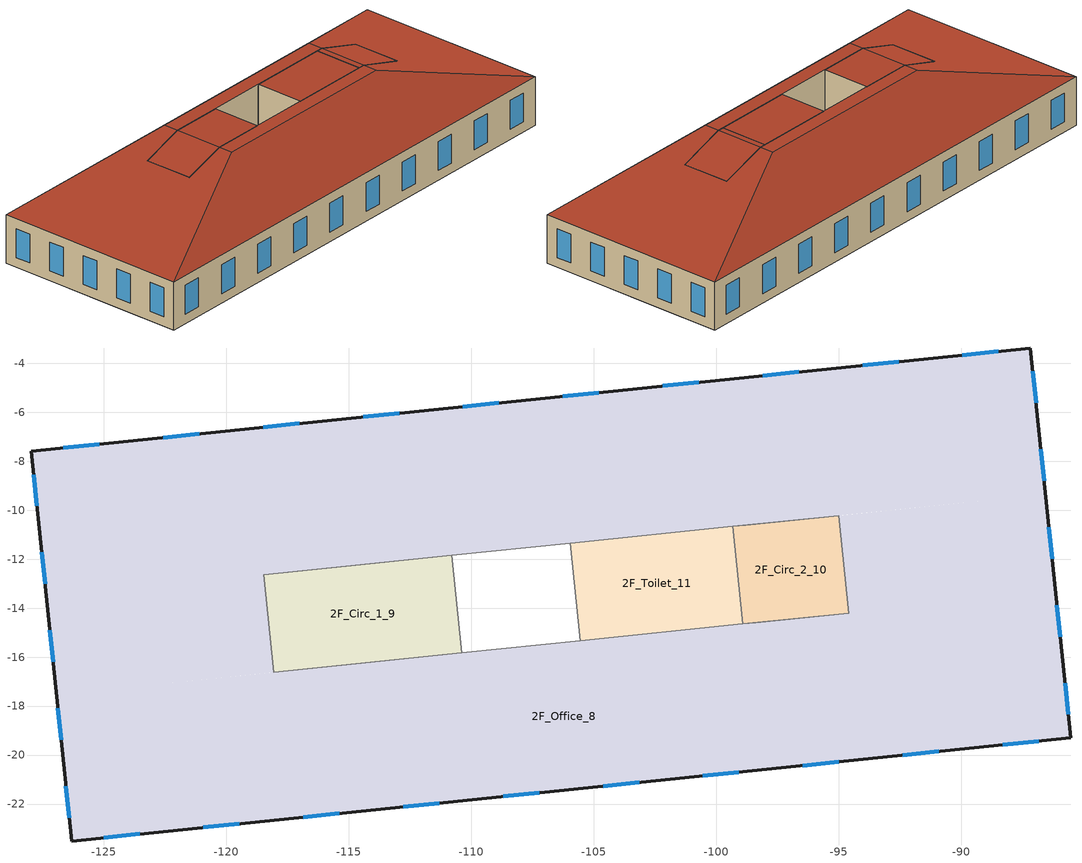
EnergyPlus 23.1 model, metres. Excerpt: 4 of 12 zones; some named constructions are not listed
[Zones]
2F_Circ_1_9
 floor to GF_Circ_1_4 (300mmConcrete 80mmInsulation 80mmScreed_FLIPPED): -118.47,-12.64 -110.79,-11.85 -110.38,-15.83 -118.06,-16.62 z4
 wall to GF_Stairwell_6 (200mmConcrete_FLIPPED): -110.38,-15.83 -110.79,-11.85 z4:12
 wall to 2F_Office_8 (200mmConcrete_FLIPPED): -118.47,-12.64 -118.06,-16.62 z4:10.9; -118.06,-16.62,4 -110.38,-15.83,4 -110.38,-15.83,12 -114.69,-16.28,12 -118.06,-16.62,10.9; -110.79,-11.85,4 -118.47,-12.64,4 -118.47,-12.64,10.9 -115.11,-12.3,12 -110.79,-11.85,12
 roof outside (NECB-2020 Non-residential Library CZ 8 Exterior Roof (Mass)): -118.47,-12.64,10.9 -118.06,-16.62,10.9 -114.69,-16.28,12 -115.11,-12.3,12; -110.38,-15.83 -110.79,-11.85 -115.11,-12.3 -114.69,-16.28 z12
2F_Circ_2_10
 floor to GF_Circ_2_5 (300mmConcrete 80mmInsulation 80mmScreed_FLIPPED): -99.32,-10.67 -94.99,-10.22 -94.58,-14.2 -98.91,-14.65 z4
 wall to 2F_Toilet_11 (200mmConcrete): -99.32,-10.67 -98.91,-14.65 z4:12
 wall to 2F_Office_8 (200mmConcrete_FLIPPED): -94.58,-14.2 -94.99,-10.22 z4:10.76; -98.91,-14.65,4 -94.58,-14.2,4 -94.58,-14.2,10.76 -98.38,-14.59,12 -98.91,-14.65,12; -94.99,-10.22,4 -99.32,-10.67,4 -99.32,-10.67,12 -98.79,-10.61,12 -94.99,-10.22,10.76
 roof outside (NECB-2020 Non-residential Library CZ 8 Exterior Roof (Mass)): -94.58,-14.2,10.76 -94.99,-10.22,10.76 -98.79,-10.61,12 -98.38,-14.59,12; -99.32,-10.67 -98.91,-14.65 -98.38,-14.59 -98.79,-10.61 z12
2F_Office_8
 floor to GF_Office_1_0 (300mmConcrete 80mmInsulation 80mmScreed_FLIPPED): -86.15,-13.33 -85.53,-19.3 -126.31,-23.51 -126.93,-17.54 z4
 floor to GF_Meeting_1_2 (300mmConcrete 80mmInsulation 80mmScreed_FLIPPED): -127.34,-13.56 -118.47,-12.64 -118.06,-16.62 -126.93,-17.54 z4
 floor to GF_Meeting_2_3 (300mmConcrete 80mmInsulation 80mmScreed_FLIPPED): -94.99,-10.22 -86.56,-9.35 -86.15,-13.33 -94.58,-14.2 z4
 floor to GF_Office_2_1 (300mmConcrete 80mmInsulation 80mmScreed_FLIPPED): -127.34,-13.56 -127.96,-7.59 -87.17,-3.38 -86.56,-9.35 z4
 wall outside (2226 Exterior Wall): -127.96,-7.59 -126.31,-23.51 -85.53,-19.3 -87.17,-3.38 -127.96,-7.59 z4:8
 wall to GF_Stairwell_6 (200mmConcrete_FLIPPED): -110.79,-11.85 -105.95,-11.35 / -105.54,-15.33 -110.38,-15.83 z4:12
 wall to 2F_Toilet_11 (200mmConcrete): -105.95,-11.35 -99.32,-10.67 / -98.91,-14.65 -105.54,-15.33 z4:12
 window (Solarban 72 (2) on Starphire - Solarban 72 (4) on Starphire - Starphire (Krypton)): -127.86,-8.55 -127.73,-9.82 / -127.53,-11.73 -127.4,-13 / -127.2,-14.91 -127.07,-16.19 / -126.87,-18.1 -126.74,-19.37 / -126.54,-21.28 -126.41,-22.55 / -125.01,-23.37 -123.54,-23.22 / -120.93,-22.95 -119.46,-22.8 / -116.85,-22.53 -115.38,-22.38 / -112.77,-22.11 -111.31,-21.96 / -108.7,-21.69 -107.23,-21.54 / -104.62,-21.27 -103.15,-21.12 / -100.54,-20.85 -99.07,-20.69 / -96.46,-20.43 -94.99,-20.27 / -92.38,-20 -90.91,-19.85 / -88.3,-19.58 -86.84,-19.43 / -86.94,-5.61 -87.07,-4.34 / -86.61,-8.79 -86.75,-7.52 / -86.29,-11.98 -86.42,-10.7 / -85.96,-15.16 -86.09,-13.89 / -85.63,-18.34 -85.76,-17.07 / -125.18,-7.31 -126.65,-7.46 / -121.11,-6.88 -122.57,-7.04 / -117.03,-6.46 -118.5,-6.61 / -112.95,-6.04 -114.42,-6.19 / -108.87,-5.62 -110.34,-5.77 / -104.79,-5.2 -106.26,-5.35 / -100.71,-4.78 -102.18,-4.93 / -96.64,-4.36 -98.1,-4.51 / -92.56,-3.94 -94.03,-4.09 / -88.48,-3.52 -89.95,-3.67 z4.8:7.2
 roof outside (NECB-2020 Non-residential Library CZ 8 Exterior Roof (Mass)): -126.31,-23.51,8 -85.53,-19.3,8 -98.26,-15.79,12 -114.57,-17.47,12; -87.17,-3.38,8 -127.96,-7.59,8 -115.23,-11.1,12 -98.92,-9.42,12; -114.57,-17.47 -98.26,-15.79 -98.38,-14.59 -114.69,-16.28 z12; -98.92,-9.42 -115.23,-11.1 -115.11,-12.3 -98.79,-10.61 z12; -85.53,-19.3,8 -87.17,-3.38,8 -98.92,-9.42,12 -98.79,-10.61,12 -94.99,-10.22,10.76 -94.58,-14.2,10.76 -98.38,-14.59,12 -98.26,-15.79,12; -127.96,-7.59,8 -126.31,-23.51,8 -114.57,-17.47,12 -114.69,-16.28,12 -118.06,-16.62,10.9 -118.47,-12.64,10.9 -115.11,-12.3,12 -115.23,-11.1,12
2F_Toilet_11
 floor to GF_Toilet_7 (300mmConcrete 80mmInsulation 80mmScreed_FLIPPED): -105.95,-11.35 -99.32,-10.67 -98.91,-14.65 -105.54,-15.33 z4
 wall to GF_Stairwell_6 (200mmConcrete_FLIPPED): -105.95,-11.35 -105.54,-15.33 z4:12
 roof outside (NECB-2020 Non-residential Library CZ 8 Exterior Roof (Mass)): -105.95,-11.35 -105.54,-15.33 -98.91,-14.65 -99.32,-10.67 z12
[EnergyManagementSystem:Sensor] Output variable or output meter index key=Environment
Name | Output variable or output meter
OutdoorRelHumid | Site Outdoor Air Relative Humidity
OutdoorTemp | Site Outdoor Air Drybulb Temperature
[ZoneHVAC:IdealLoadsAirSystem] Cooling availability schedule=Off; Cooling limit=LimitFlowRateAndCapacity; Dehumidification control type=None; Demand controlled ventilation type=OccupancySchedule; Heat recovery type=None; Heating availability schedule=Off; Heating limit=LimitFlowRateAndCapacity; Humidification control type=None; Latent heat recovery effectiveness=0.65; Maximum cooling air flow rate=Autosize; Maximum heating air flow rate=Autosize; Maximum heating supply air humidity ratio=0.01; Maximum heating supply air temperature=35; Maximum sensible heating capacity=Autosize; Maximum total cooling capacity=Autosize; Minimum cooling supply air humidity ratio=0.008; Minimum cooling supply air temperature=12; Outdoor air economizer type=NoEconomizer; Sensible heat recovery effectiveness=0.7
Name | Design specification outdoor air object
2F_Circ_1_9 Ideal Loads Air | 2F_Circ_1_9MinFreshAir
2F_Circ_2_10 Ideal Loads Air | 2F_Circ_2_10MinFreshAir
2F_Office_8 Ideal Loads Air | 2F_Office_8MinFreshAir
2F_Toilet_11 Ideal Loads Air | 2F_Toilet_11MinFreshAir
GF_Circ_1_4 Ideal Loads Air | GF_Circ_1_4MinFreshAir
GF_Circ_2_5 Ideal Loads Air | GF_Circ_2_5MinFreshAir
GF_Meeting_1_2 Ideal Loads Air | GF_Meeting_1_2MinFreshAir
GF_Meeting_2_3 Ideal Loads Air | GF_Meeting_2_3MinFreshAir
GF_Office_1_0 Ideal Loads Air | GF_Office_1_0MinFreshAir
GF_Office_2_1 Ideal Loads Air | GF_Office_2_1MinFreshAir
GF_Stairwell_6 Ideal Loads Air | GF_Stairwell_6MinFreshAir
GF_Toilet_7 Ideal Loads Air | GF_Toilet_7MinFreshAir
[Schedule:Constant]
Name | Hourly value
AllOn | 1
GF_Circ_1_4_ZoneControlTypeSched; GF_Circ_2_5_ZoneControlTypeSched; GF_Meeting_1_2_ZoneControlTypeSched; GF_Meeting_2_3_ZoneControlTypeSched; GF_Office_1_0_ZoneControlTypeSched; GF_Office_2_1_ZoneControlTypeSched; GF_Stairwell_6_ZoneControlTypeSched; GF_Toilet_7_ZoneControlTypeSched | 4
GF_Office_1_0PeopleActivity; GF_Office_2_1PeopleActivity; GF_Toilet_7PeopleActivity | 125.28
GF_Office_1_0WorkEfficiency; GF_Office_2_1WorkEfficiency; GF_Toilet_7WorkEfficiency; Off | 0
[Schedule:Day:Hourly]
1a1f2160-0220-44d4-ab9a-8bd88a1c583a: 0, 0, 0, 0, 0, 0, 1, 1, 1, 1, 1, 1, 1, 0, 0, 0, 0, 0, 1, 0, 0, 0, 0, 0
2cfe8172-0d9b-4854-ac76-d9de5a4f1bd0: 0, 0, 1, 0, 0, 1, 1, 1, 1, 1, 1, 1, 1, 1, 1, 1, 1, 1, 1, 1, 1, 1, 1, 0
2ff11331-7127-46d9-bc91-577c24cdde73: 0, 0, 0, 0, 0, 0, 0, 0, 1, 1, 1, 1, 1, 1, 1, 1, 0, 0, 0, 0, 0, 0, 0, 0
3a0542e0-8a6a-42ee-9646-b2a900132ec2: 1, 1, 0, 0, 0, 1, 1, 1, 1, 1, 1, 1, 1, 1, 1, 1, 1, 1, 1, 1, 1, 1, 1, 1
3c2d1025-e06b-40b6-b8d1-2038dfb7311a: 0, 0, 0, 0, 0, 1, 1, 1, 1, 1, 1, 1, 1, 1, 1, 1, 1, 1, 1, 1, 1, 1, 1, 0
3e4d1961-f384-4a25-bea2-65c50377a2cb: 0, 0, 0, 0, 1, 0, 0, 1, 1, 1, 1, 1, 1, 1, 1, 1, 1, 1, 1, 0, 0, 0, 0, 0
4b2aec0c-5c39-4525-9800-4576c696e7e3: 0, 0, 0, 0, 0, 0, 0, 0, 0, 1, 1, 1, 1, 1, 1, 1, 1, 1, 1, 1, 0, 0, 0, 0
4c731f74-dba0-4987-ac3a-d2566bbb9b55: 1, 1, 0, 0, 0, 0, 0, 0, 0, 0, 1, 1, 1, 1, 1, 1, 1, 1, 1, 0, 0, 0, 0, 0
4dd8b6e6-68f1-4099-afc4-e2e5731c2213: 1, 1, 0, 0, 1, 0, 0, 1, 1, 1, 1, 1, 1, 1, 1, 1, 1, 1, 1, 0, 0, 0, 0, 0
4e9d083e-eebf-4b7b-b2db-40feb3b47f5a: 0, 0, 0, 0, 0, 0, 0, 0, 0, 1, 1, 1, 1, 1, 1, 1, 1, 0, 0, 0, 0, 0, 0, 0
4fa02e5d-348f-4a7b-93bf-3bd77053e517: 1, 0, 0, 1, 1, 1, 1, 1, 1, 1, 1, 1, 1, 1, 1, 1, 1, 1, 1, 1, 1, 1, 1, 1
4fefc9f6-fae6-4721-958a-7d4dd10203c1: 0, 0, 0, 0, 0, 0, 0, 0, 0, 0, 0, 0, 0, 0, 1, 0, 1, 0, 0, 0, 0, 0, 0, 0
5a992947-7ecc-485f-a0cb-a78bc648400e: 0, 0, 0, 0, 0, 1, 1, 1, 1, 1, 1, 1, 1, 1, 1, 1, 1, 1, 1, 1, 1, 0, 0, 0
5d9ae6c0-e34f-4c6d-b890-1b24bb4e1906: 0, 0, 1, 0, 0, 1, 1, 1, 1, 1, 1, 1, 1, 1, 1, 1, 1, 1, 0, 0, 0, 0, 0, 0
5fdfd00a-b9b2-48e8-bf71-d67caf496b49: 0, 0, 0, 0, 0, 0, 0, 0, 0, 0, 0, 0, 1, 0, 0, 0, 0, 0, 0, 0, 0, 0, 0, 0
6cda91d2-0097-4b03-aa23-5d7b77ec1b82: 1, 1, 1, 1, 0, 0, 0, 0, 1, 1, 1, 1, 1, 1, 1, 0, 0, 0, 1, 1, 0, 0, 0, 0
6e8aab75-6853-4fc0-ac2a-944df9f40c04: 0, 0, 0, 0, 0, 0, 0, 0, 0, 0, 1, 1, 1, 1, 1, 0, 0, 0, 0, 0, 0, 0, 0, 0
6f3fad46-c6d0-4a9f-b022-0477b61db6bf: 0, 0, 0, 0, 0, 0, 0.1, 0.1, 0.3, 0.3, 0.3, 0.3, 0.1, 0.1, 0.1, 0.1, 0.1, 0.05, 0.05, 0, 0, 0, 0, 0
7a194255-b2a1-4178-a277-9114146790ef: 0, 0, 0, 0, 0, 0, 0, 0, 0, 0, 0, 0, 1, 1, 1, 1, 0, 0, 1, 0, 0, 0, 0, 0
7b3c500f-1376-40c3-8ba2-664bb18d1f6f: 0, 0, 0, 0, 0, 0, 0, 1, 1, 1, 1, 1, 1, 1, 1, 1, 1, 1, 1, 0, 1, 0, 0, 0
7c3384e4-b784-47f0-ad49-69b33312a5e8: 0, 0, 0, 0, 0, 0, 0, 0, 0, 0, 1, 1, 1, 1, 1, 1, 1, 1, 1, 1, 0, 0, 0, 0
7daeba01-1658-4a81-9918-0346ff461ed5: 1, 1, 1, 1, 1, 1, 1, 1, 1, 1, 1, 1, 1, 1, 1, 1, 1, 0, 1, 0, 1, 1, 1, 1
8ad72a43-8a35-4bca-bda6-39b98ee41052: 1, 1, 0, 0, 0, 0, 0, 0, 0, 1, 1, 1, 1, 1, 1, 1, 1, 1, 1, 1, 1, 1, 1, 0
8c0a73c6-fe3a-4035-844c-68ead907690b: 0, 0, 0, 0, 0, 1, 0, 1, 1, 1, 1, 1, 1, 1, 1, 1, 1, 1, 1, 1, 1, 0, 1, 0
8fb880aa-3e40-4875-a1fa-c77f82adc881: 1, 0, 0, 0, 0, 1, 1, 1, 1, 1, 1, 1, 1, 1, 1, 1, 1, 1, 1, 1, 1, 1, 1, 1
9ca73440-7321-4157-a3d2-c9d74493b002: 1, 1, 1, 1, 1, 1, 1, 1, 1, 1, 1, 0, 0, 0, 0, 0, 1, 1, 1, 1, 1, 1, 1, 1
9cb143eb-364e-40b5-8d3c-7bee0478c47d: 0.230755, 0.230755, 0.230755, 0.230755, 0.230755, 0.230755, 0.381235, 0.381235, 0.476543, 0.476543, 0.476543, 0.476543, 0.33358, 0.33358, 0.33358, 0.33358, 0.33358, 0.285926, 0.285926, 0.230755, 0.230755, 0.230755, 0.230755, 0.230755
9ceb6de3-918c-41f3-a545-78823ea0c0f2: 0.1, 0.1, 0.1, 0.1, 0.1, 0.1, 0.1, 0.2, 0.4, 0.6, 0.8, 0.8, 0.4, 0.6, 0.8, 0.8, 0.4, 0.2, 0.1, 0.1, 0.1, 0.1, 0.1, 0.1
30cf9f27-8d7b-468b-a17f-e1194096fa17: 1, 0, 0, 0, 0, 0, 0, 0, 1, 1, 1, 1, 1, 1, 1, 1, 1, 1, 1, 1, 1, 1, 1, 1
30ddae2a-5e17-47c2-b768-5b4d0f6001fb: 1, 1, 1, 1, 0, 1, 1, 1, 1, 1, 1, 1, 1, 1, 1, 1, 1, 1, 1, 1, 1, 1, 1, 0
31f9487e-7715-414e-a3fe-18a4c7a51ed1: 1, 1, 1, 1, 1, 1, 1, 1, 1, 1, 1, 1, 1, 1, 1, 1, 1, 0, 1, 1, 1, 1, 1, 1
32f3740c-f8c9-4b96-affd-04441fe70ef7: 1, 1, 0, 1, 0, 1, 1, 1, 1, 1, 1, 1, 1, 1, 1, 1, 1, 1, 1, 1, 1, 1, 1, 1
34aff1c4-1b9a-4f1c-a316-06746d76b9f0: 0, 0, 0, 0, 0, 0, 0, 0, 0, 0, 1, 1, 1, 1, 1, 1, 1, 1, 1, 1, 1, 1, 1, 0
35e7309a-5701-4c9b-bea3-c0028b26a4ef: 0, 0, 0, 0, 0, 0, 0, 0, 1, 1, 1, 1, 1, 1, 1, 1, 1, 1, 1, 1, 1, 0, 1, 0
39cfb194-17ae-46dd-ae7a-168aeedba090: 1, 1, 1, 1, 1, 1, 1, 1, 1, 1, 1, 1, 1, 1, 1, 1, 1, 0, 0, 0, 0, 0, 0, 0
40c08c7b-987b-4ad5-9a42-947e78c8e0e0: 0, 0, 0, 0, 1, 1, 1, 1, 1, 1, 1, 1, 1, 1, 1, 1, 1, 1, 1, 1, 1, 1, 1, 0
45aa8c06-62dd-494e-b799-91492d05be73: 0, 0, 0, 0, 0, 0, 0, 0, 0, 0, 0, 0, 1, 0, 1, 1, 1, 1, 0, 0, 0, 0, 0, 0
55a8601d-68fd-4da7-bd24-17c453973daf: 1, 1, 1, 0, 1, 1, 0, 0, 0, 0, 0, 0, 0, 1, 0, 0, 0, 0, 0, 0, 0, 0, 0, 0
062b535e-23d0-4b42-be82-c6de64a530ec: 1, 1, 1, 1, 1, 1, 1, 1, 1, 1, 1, 1, 1, 1, 1, 1, 1, 1, 1, 1, 0, 0, 0, 0
69f98867-363e-43fe-9ef2-1bb5dbb83109: 0.1, 0.1, 0.1, 0.1, 0.1, 0.1, 0.1, 0.1, 0.1, 0.1, 0.1, 0.1, 0.1, 0.1, 0.1, 0.1, 0.1, 0.1, 0.1, 0.1, 0.1, 0.1, 0.1, 0.1
71f73394-fe8c-4079-ab12-93ef99ad3484: 0, 0, 0, 0, 0, 0, 0, 0, 0, 1, 1, 1, 1, 1, 1, 1, 1, 1, 1, 1, 1, 1, 1, 0
73fa0fc2-9bb2-49d1-9918-e8ac43fa8b0d: 1, 0, 1, 0, 0, 1, 1, 1, 1, 1, 1, 1, 1, 1, 1, 1, 1, 1, 1, 1, 1, 1, 1, 1
75b6f9e5-fbf6-469f-ad0e-e44e1781b06f: 0, 0, 0, 0, 0, 0, 0, 0, 0, 1, 1, 1, 1, 1, 0, 0, 0, 0, 0, 0, 0, 0, 0, 0
86d1a6be-b150-4cc0-acfd-dbd733c04d7d: 0, 0, 0, 0, 0, 1, 0, 0, 1, 1, 0, 0, 0, 0, 0, 0, 0, 0, 0, 0, 0, 0, 0, 0
87dddd88-d576-429f-918a-b6fa84f2763c: 1, 1, 1, 1, 1, 1, 1, 1, 1, 1, 1, 1, 1, 1, 1, 1, 1, 1, 1, 1, 1, 1, 0, 0
99e3258c-6d22-4cb2-970d-3cae8ebe5357: 0, 0, 0, 0, 0, 0, 0, 0, 0, 1, 1, 1, 1, 1, 1, 1, 1, 1, 1, 1, 0, 1, 0, 0
124a67f7-05d8-4214-a7af-f87545ea0ced: 26.7, 26.7, 26.7, 26.7, 26.7, 25.6, 25, 24, 24, 24, 24, 24, 24, 24, 24, 24, 24, 24, 24, 24, 24, 24, 26.7, 26.7
131da361-01dd-4c4d-83c0-577be9cc8521: 0, 0, 0, 0, 0, 0, 0, 0, 1, 1, 1, 1, 1, 1, 1, 1, 1, 1, 1, 1, 1, 0, 0, 0
259c226b-6335-499b-b022-16b16b382236: 0, 0, 0, 0, 0, 0, 0, 0, 1, 1, 1, 1, 1, 1, 1, 1, 1, 1, 1, 1, 1, 1, 1, 1
341d4c8f-a9f5-4b40-9769-2dbcab0205e0: 0, 0, 0, 0, 0, 0, 0, 0, 0, 0, 0, 0, 0, 0, 0, 1, 1, 1, 0, 0, 0, 0, 0, 0
430cd8c7-8bda-4e8d-9ffd-4f68d22a733a: 0, 0, 0, 0, 0, 0, 0, 0, 0, 1, 1, 1, 1, 1, 1, 1, 1, 1, 0, 0, 0, 0, 0, 0
481b65be-aa34-4394-8cfc-39d96cf37334: 0, 0, 0, 0, 0, 0, 0, 0, 0, 0, 0, 0, 0, 0, 0, 0, 0, 0, 0, 0, 0, 0, 0, 0
497ec9fb-2d38-451f-ab47-1e2b19b78d7b: 1, 1, 1, 1, 1, 1, 1, 1, 1, 1, 1, 1, 1, 0, 0, 0, 0, 1, 1, 1, 1, 1, 1, 1
589dc508-233f-4e4f-99b5-138c6ae55b33: 0, 0, 0, 0, 0, 0, 0, 1, 0, 1, 1, 1, 1, 1, 1, 0, 0, 0, 0, 0, 0, 0, 0, 0
0668dc57-0018-4e43-927c-123850c70161: 1, 0, 0, 0, 0, 0, 0, 1, 1, 1, 1, 1, 1, 1, 1, 1, 1, 1, 1, 1, 1, 0, 1, 0
764b2c02-328f-4904-97c5-4c1db9a82452: 0, 0, 0, 0, 0, 0, 0, 0, 0, 0, 0, 0, 0, 1, 1, 0, 1, 1, 0, 0, 0, 0, 0, 0
882c9e40-633b-4a74-85c1-958bf3337e62: 1, 0, 1, 1, 1, 1, 0, 0, 1, 1, 1, 1, 1, 1, 1, 1, 1, 1, 1, 1, 1, 1, 1, 1
892b0948-6aab-47fa-a5bb-fa68f2ce19cc: 1, 1, 1, 0, 0, 0, 1, 1, 1, 1, 1, 1, 1, 1, 1, 1, 1, 1, 1, 1, 1, 1, 0, 0
910c4a87-bb5b-42c5-8658-84d463352c73: 0, 0, 0, 0, 1, 1, 1, 1, 1, 1, 1, 1, 1, 1, 1, 1, 1, 1, 1, 0, 0, 1, 0, 0
959b7289-c766-4530-a64f-a952d885af4a: 0, 0, 0, 0, 0, 0, 0, 1, 1, 1, 1, 1, 1, 1, 1, 1, 1, 1, 0, 1, 0, 0, 0, 0
1040e664-75e2-4fa5-97f7-2dabb926a648: 0, 0, 0, 0, 0, 0, 0, 0, 0, 0, 1, 1, 1, 0, 1, 1, 1, 0, 0, 0, 0, 0, 0, 0
2081b3b9-c558-43e2-a369-7402f4eb3a3d: 0, 0, 0, 0, 0, 0, 0, 0, 0, 0, 1, 1, 1, 1, 1, 1, 1, 0, 1, 1, 1, 1, 0, 0
2084bcad-3b8a-4ab3-814f-dded27d41c7a: 1, 1, 0, 0, 0, 0, 0, 0, 0, 1, 1, 1, 1, 1, 1, 1, 1, 1, 1, 1, 0, 1, 1, 1
4058ef9a-56ed-4a67-830e-027c5ef855a3: 0, 0, 0, 0, 0, 0, 1, 1, 1, 1, 1, 1, 1, 1, 1, 1, 1, 1, 1, 1, 1, 1, 1, 0
4538daea-f003-4691-9465-5e466a461320: 15.6, 15.6, 15.6, 15.6, 15.6, 17.8, 20, 21, 21, 21, 21, 21, 21, 21, 21, 21, 21, 21, 21, 21, 21, 21, 15.6, 15.6
4921e756-a7e0-41e2-b94a-db77893ed942: 1, 1, 1, 1, 1, 1, 1, 1, 1, 1, 1, 0, 0, 0, 0, 0, 0, 1, 1, 1, 1, 1, 1, 1
6533cae3-2536-4365-937b-e180d94842ca: 0, 0, 0, 0, 0, 0, 0, 0, 0, 0, 0, 1, 0, 0, 0, 0, 0, 0, 0, 0, 0, 0, 0, 0
7013b4b2-a8ac-4e92-8282-476b3629b3bc: 0, 0, 0, 0, 0, 0, 0, 0, 0, 0, 0, 1, 1, 1, 1, 1, 1, 1, 1, 1, 1, 1, 1, 0
7108c6a7-f48c-42e5-8b77-167fa0b1e350: 0, 0, 0, 0, 0, 0, 0, 0, 0, 0, 0, 1, 1, 1, 1, 1, 1, 0, 0, 0, 0, 0, 0, 0
7801abd4-1dc4-4c57-8b55-774479372ab2: 0, 0, 0, 0, 0, 0, 0, 0, 1, 0, 1, 1, 1, 1, 0, 0, 0, 0, 0, 0, 0, 0, 0, 0
8896e7bd-f2a5-43ef-9ebc-b4605a7d9197: 1, 1, 1, 0, 0, 0, 1, 1, 1, 1, 1, 1, 1, 1, 1, 1, 1, 1, 1, 1, 1, 1, 1, 1
9229c971-8de1-457c-bcb4-11b2987f83d1: 0, 0, 0, 0, 0, 1, 1, 1, 1, 1, 1, 1, 1, 1, 1, 1, 1, 1, 1, 1, 1, 1, 1, 1
9398d388-8b38-4bd0-9d0b-05249172f20e: 0, 0, 0, 0, 0, 0, 0, 0, 0, 0, 1, 0, 1, 1, 1, 1, 1, 1, 0, 0, 0, 0, 0, 0
9448efb7-e2e5-4e80-ac0a-d3d97978f15a: 1, 1, 1, 0, 1, 1, 1, 1, 1, 1, 1, 1, 1, 1, 1, 1, 1, 1, 1, 1, 1, 1, 1, 1
9542f28b-5f32-4223-8f4d-7c7712215fe8: 1, 1, 0, 0, 0, 0, 0, 0, 1, 1, 1, 1, 1, 1, 0, 0, 0, 0, 0, 0, 0, 0, 0, 0
9734af34-461d-459e-b0ad-4286a826d1f0: 1, 1, 1, 1, 1, 1, 0, 1, 1, 1, 1, 1, 1, 1, 1, 1, 1, 1, 1, 1, 1, 1, 1, 1
12037a17-9201-41d0-95b3-3c53a17a46b7: 0, 0, 0, 0, 0, 0, 0, 0, 1, 1, 1, 1, 1, 1, 1, 1, 1, 1, 0, 0, 0, 0, 0, 0
24426cc5-04e3-415b-928a-67f00504b69c: 0, 0, 0, 0, 0, 0, 0, 0, 1, 1, 1, 1, 1, 1, 1, 1, 1, 1, 1, 1, 0, 0, 0, 0
35135b1e-b0cb-4441-952d-0c07ebfb78a6: 0, 0, 0, 0, 0, 0, 0, 0, 0, 0, 0, 0, 0, 1, 1, 0, 0, 0, 0, 0, 0, 0, 0, 0
41041b1e-6041-481c-8ad3-dbf40eef7016: 0, 0, 0, 0, 0, 0, 0, 0, 1, 1, 1, 1, 1, 1, 1, 1, 1, 1, 1, 1, 1, 1, 0, 1
58089c3a-d5ed-4fa3-ad63-f9d3b69b8e4e: 1, 1, 1, 1, 1, 0, 0, 1, 1, 1, 1, 1, 1, 1, 1, 1, 1, 1, 1, 1, 1, 1, 1, 1
70307fdd-10f4-492c-bdc0-4585adde213a: 0, 0, 0, 0, 0, 0, 0, 0, 0, 0, 0, 0, 0, 0, 1, 1, 1, 1, 0, 0, 0, 0, 0, 0
79553e91-34a5-4cef-bd62-fd293a3a9a12: 0, 0, 0, 0, 0, 0, 1, 1, 1, 1, 1, 1, 1, 1, 1, 1, 1, 1, 1, 1, 1, 1, 1, 1
150945bf-e9d1-49c0-9279-e35aa3919a6a: 0, 0, 0, 0, 0, 0, 0, 0, 0, 0, 1, 0, 1, 0, 0, 0, 0, 0, 0, 0, 0, 0, 0, 0
152982e6-2073-4c89-9850-df9441948286: 0, 0, 0, 0, 0, 0, 0, 0, 0, 0, 1, 0, 1, 1, 1, 1, 1, 0, 0, 1, 0, 0, 0, 0
620935af-878a-47b7-b480-d2de31c5aac7: 0, 0, 0, 0, 0, 0, 0, 0, 0, 0, 1, 1, 1, 1, 1, 1, 1, 1, 1, 0, 0, 0, 0, 0
703525ae-2ce6-44f9-8833-51ee0c670d60: 0.05, 0.05, 0.05, 0.05, 0.05, 0.05, 0.0862326, 0.0862326, 0.258698, 0.258698, 0.258698, 0.258698, 0.129349, 0.129349, 0.129349, 0.129349, 0.129349, 0.0431163, 0.0431163, 0.05, 0.05, 0.05, 0.05, 0.05
1382094d-bd48-4733-90ff-7481ce769943: 0, 0, 1, 0, 1, 1, 1, 1, 1, 1, 1, 1, 1, 1, 1, 1, 1, 1, 1, 1, 1, 1, 1, 1
07895627-271f-4815-9973-c96ff7b765c7: 1, 0, 0, 0, 0, 0, 0, 0, 0, 0, 1, 1, 1, 1, 1, 1, 1, 1, 1, 1, 1, 1, 0, 1
a1d502f7-8269-41b6-bb57-40e94272b234: 0, 0, 0, 0, 0, 0, 0, 0, 0, 1, 1, 1, 0, 0, 1, 1, 1, 0, 0, 0, 0, 0, 0, 0
a4f48adb-2329-451d-a222-4d571732849f: 0, 0, 0, 0, 0, 0, 0, 0, 0, 0, 0, 0, 0, 1, 0, 0, 0, 0, 0, 0, 0, 0, 0, 0
a6d4cbd6-8dbd-4274-acf7-417acc61ad59: 0, 0, 0, 0, 0, 0, 0, 0, 0, 0, 0, 0, 1, 0, 1, 0, 1, 0, 0, 0, 0, 0, 0, 0
a7c81988-0ead-47a8-81c7-03c047c61615: 1, 1, 1, 1, 1, 1, 1, 1, 1, 1, 1, 1, 1, 1, 1, 1, 1, 1, 1, 1, 1, 1, 0, 1
a97da700-7689-442e-9ca1-304409b229bd: 1, 1, 1, 1, 0, 1, 1, 1, 1, 1, 1, 1, 1, 1, 1, 1, 1, 1, 1, 1, 1, 1, 1, 1
a99d9b66-4d60-45b4-bb84-3387dd193f91: 0, 0, 0, 0, 0, 0, 0, 0, 0, 0, 1, 1, 1, 1, 1, 1, 1, 1, 0, 0, 0, 0, 0, 0
a385ad6d-5881-42ea-9053-ca77a66d77ad: 0, 0, 0, 0, 0, 0, 0, 0, 0, 0, 1, 1, 1, 1, 1, 1, 0, 0, 0, 0, 0, 0, 0, 0
a583ce99-40e7-4723-b850-b186463ff1a0: 1, 1, 0, 1, 1, 1, 1, 1, 1, 1, 1, 1, 1, 1, 1, 1, 1, 1, 1, 1, 1, 1, 1, 1
a3662b57-adee-4b52-967c-76ec5c955655: 1, 0, 0, 0, 0, 0, 1, 1, 1, 1, 1, 1, 1, 1, 1, 1, 1, 1, 1, 1, 0, 0, 0, 0
a6443c4e-393c-46ac-ad5f-f5e24670cdfb: 1, 1, 1, 1, 0, 0, 0, 1, 1, 1, 1, 1, 1, 1, 1, 1, 1, 1, 1, 1, 1, 1, 1, 1
aa1a2a08-e467-4b6f-868e-64ee21aa654f: 0, 0, 0, 0, 0, 0, 0, 0, 1, 1, 1, 1, 1, 0, 0, 0, 0, 0, 0, 0, 0, 0, 0, 0
ac4be1b3-f73c-450c-9d04-176db04e2cff: 0, 1, 0, 0, 0, 0, 0, 0, 0, 0, 0, 0, 0, 0, 0, 0, 0, 0, 0, 0, 0, 0, 0, 0
ae2e3c0e-11ce-41fe-a83c-8940e1383ade: 0, 0, 0, 0, 0, 0, 0, 0, 0, 0, 0, 0, 1, 0, 0, 0, 0, 0, 0, 0, 0, 1, 1, 1
af4d191d-ab8c-4228-ac63-444d444c0a7a: 0, 0, 0, 0, 0, 0, 0, 0, 0, 0.6, 1, 0.4, 0, 0, 0.6, 1, 0.4, 0, 0, 0, 0, 0, 0, 0
b2e5299f-647b-40fb-9c10-f5b4ed6a37b8: 1, 1, 0, 0, 0, 0, 0, 0, 0, 1, 1, 1, 1, 1, 1, 1, 1, 1, 1, 1, 1, 0, 0, 0
b5cb2dbc-12dd-43d0-8bc4-684265e69819: 1, 1, 1, 1, 1, 1, 1, 1, 1, 1, 1, 1, 1, 1, 1, 1, 1, 1, 1, 1, 1, 0, 1, 1
b0784bab-6265-4e80-8df3-8397b2f78335: 0, 0, 0, 0, 0, 0, 0, 1, 1, 0, 1, 1, 1, 1, 1, 1, 1, 1, 0, 0, 1, 0, 0, 0
b47494f7-731f-4a0b-912d-c40484310d73: 1, 1, 0, 0, 0, 0, 0, 0, 0, 0, 1, 1, 1, 1, 1, 1, 1, 1, 1, 1, 1, 1, 1, 1
ba71edfe-bbb3-4496-8d68-2935feb822b6: 0, 0, 0, 0, 0, 0, 0, 0, 0, 0, 0, 0, 1, 1, 1, 1, 1, 1, 1, 1, 0, 0, 0, 0
ba726d7d-e5d8-4852-81b1-707efe4d6a42: 0, 0, 0, 0, 0, 0, 0, 0, 1, 1, 1, 1, 1, 1, 1, 1, 1, 0, 0, 0, 0, 0, 0, 0
baf5644d-b603-48cd-bc79-e291d109c5c1: 0, 0, 0, 0, 0, 0, 0, 0, 0, 0, 0, 0, 0, 0, 1, 0, 0, 0, 0, 0, 0, 0, 0, 0
bb90e6be-dcc3-43a9-9edb-9b120a57317a: 1, 0, 0, 0, 1, 1, 1, 1, 1, 1, 1, 1, 1, 1, 1, 1, 1, 1, 1, 1, 1, 1, 1, 1
bc35767f-4817-4f57-8a13-ca5cf1330dc2: 0, 0, 0, 0, 0, 0, 1, 1, 1, 1, 1, 1, 1, 1, 1, 1, 1, 1, 1, 1, 1, 0, 0, 0
bcef20a4-bedf-4915-a70b-752fc1135f89: 0, 0, 0, 0, 0, 0, 0, 0, 0, 0, 0, 1, 1, 1, 1, 1, 0, 1, 0, 0, 0, 0, 0, 0
be4291da-6c00-4761-aee0-1f3f2fdffc35: 0, 0, 0, 0, 0, 0, 0, 0, 1, 1, 1, 1, 1, 1, 1, 1, 1, 1, 1, 1, 1, 1, 0, 0
bfd9b142-1ba4-42ab-a75b-09dbdae48ffd: 1, 1, 1, 1, 0, 1, 1, 1, 1, 1, 1, 1, 1, 1, 1, 1, 1, 1, 1, 0, 0, 0, 1, 0
c9b9f503-524c-402f-8a81-ff6c04892b0d: 1, 1, 1, 1, 1, 1, 1, 1, 1, 1, 1, 1, 1, 1, 1, 1, 1, 1, 1, 1, 1, 1, 1, 1
c10aaf93-a44e-4fdf-adbb-a5451c996f68: 0, 0, 0, 0, 0, 0, 0, 0, 1, 1, 0, 1, 0, 1, 0, 0, 0, 0, 1, 0, 0, 0, 0, 0
c16e8f44-cd78-4d4e-bdac-f4095082f379: 0, 0, 0, 0, 0, 0, 0, 1, 1, 1, 1, 1, 1, 1, 1, 1, 1, 1, 1, 1, 1, 1, 0, 0
c975de74-5520-4291-bc70-bd185feb27f6: 0, 0, 0, 0, 0, 0, 0, 0, 0, 0, 1, 1, 1, 1, 1, 1, 1, 1, 1, 1, 1, 1, 0, 0
c633655f-a35f-4c08-b48d-3a6c36cc312d: 0, 0, 0, 0, 0, 0, 0, 0, 0, 0, 0, 1, 1, 1, 1, 1, 0, 0, 0, 0, 0, 0, 0, 0
cabf2c7f-cccc-486b-b82a-7e9f4b70592e: 0, 0, 0, 0, 0, 0, 0, 0, 0, 1, 1, 1, 1, 1, 1, 1, 1, 1, 1, 1, 1, 1, 1, 1
ccb523a0-f1ec-4c3b-a145-dff161cd5ebd: 0.05, 0.05, 0.05, 0.05, 0.05, 0.1, 0.0862326, 0.258698, 0.776093, 0.776093, 0.776093, 0.776093, 0.776093, 0.776093, 0.776093, 0.776093, 0.776093, 0.431163, 0.258698, 0.258698, 0.172465, 0.172465, 0.0862326, 0.0431163
ccc7b02a-3cc9-4aac-abde-50ca91343f7a: 0, 0, 1, 1, 1, 1, 0, 1, 1, 1, 1, 1, 1, 1, 1, 1, 1, 1, 1, 1, 1, 1, 0, 0
ccddaecf-c173-4bfa-b0bb-a4569261d29b: 0, 0, 0, 0, 0, 1, 1, 1, 0, 0, 0, 0, 0, 1, 1, 1, 1, 1, 1, 1, 0, 0, 0, 0
cd86b45d-4392-47ad-bcbf-90edc0ca5682: 0, 0, 0, 0, 0, 0, 0, 0, 0, 0, 0, 1, 1, 1, 1, 1, 1, 1, 1, 0, 1, 0, 0, 0
cef42017-93b5-44b4-a663-666a9f402b3b: 0, 0, 0, 0, 0, 1, 1, 1, 0, 1, 1, 1, 1, 1, 1, 1, 1, 1, 1, 1, 1, 0, 0, 0
cfbcb885-a4b0-449c-ac6d-5ef2f99d1c90: 0, 0, 0, 0, 0, 0, 0, 1, 1, 1, 1, 1, 1, 1, 1, 1, 1, 1, 1, 1, 1, 1, 1, 1
d0ff9815-852c-44c9-967f-12e380d994d9: 0, 1, 0, 0, 0, 0, 1, 1, 1, 1, 1, 1, 1, 1, 1, 1, 1, 1, 1, 1, 1, 1, 1, 0
d1d8fc59-733b-44da-84b1-455e74460c74: 0, 0, 0, 0, 0, 0, 0, 1, 1, 1, 1, 1, 1, 1, 1, 1, 1, 1, 1, 1, 1, 0, 0, 0
d4d0bdba-2943-440e-83cd-4daa8ea8db3a: 0, 0, 0, 0, 0, 0, 0, 0, 0, 1, 1, 1, 1, 1, 1, 1, 1, 1, 1, 1, 1, 0, 0, 0
d5a0a30a-f490-48a4-ad24-54a5a1f0e778: 0, 0, 0, 0, 0, 0, 0.1, 0.2, 0.95, 0.95, 0.95, 0.95, 0.5, 0.95, 0.95, 0.95, 0.95, 0.3, 0.1, 0.1, 0.1, 0.1, 0.05, 0.05
d9c27216-81f3-42ce-a89a-473a2fb8d8b3: 0.307674, 0.307674, 0.307674, 0.307674, 0.307674, 0.307674, 0.381235, 0.381235, 0.857778, 0.857778, 0.857778, 0.857778, 0.76247, 0.857778, 0.857778, 0.857778, 0.857778, 0.476543, 0.381235, 0.381235, 0.381235, 0.381235, 0.381235, 0.381235
d54365f3-128a-47c8-962a-e1533659c161: 15.6, 15.6, 15.6, 15.6, 15.6, 17.8, 20, 21, 21, 21, 21, 21, 21, 21, 21, 21, 21, 15.6, 15.6, 15.6, 15.6, 15.6, 15.6, 15.6
ddfdac7b-5d8c-48df-ac3c-2649f0067b1c: 0, 0, 0, 0, 0, 0, 0, 0, 0, 0, 0, 0, 0, 0, 1, 1, 1, 0, 0, 0, 0, 0, 0, 0
e5fbd4da-3910-4acb-b592-466a77640817: 0, 1, 1, 0, 1, 1, 1, 1, 1, 1, 1, 1, 1, 1, 1, 1, 1, 1, 1, 1, 1, 1, 1, 1
e046ac1c-ff5e-4474-adac-aa59b25e6532: 0, 0, 0, 0, 0, 0, 0, 0, 0, 0, 0, 0, 0, 0, 0, 0, 0, 1, 1, 1, 1, 1, 1, 0
e780b2f9-ee9d-4e16-880e-8cba3c39c608: 0, 0, 0, 0, 0, 0, 0, 0, 0, 1, 1, 1, 1, 1, 1, 1, 1, 1, 1, 1, 0, 1, 1, 1
e6041973-ce6f-4d1b-b63b-9be04b6466bc: 0, 0, 0, 0, 0, 0, 0, 0, 0, 0, 1, 0, 0, 0, 0, 0, 0, 0, 0, 0, 0, 0, 0, 0
ed3b5268-52e8-4b3b-afc8-e7673943b6b8: 1, 0, 1, 1, 1, 1, 1, 1, 1, 1, 1, 1, 1, 1, 1, 1, 1, 1, 1, 1, 1, 1, 1, 1
fceb042e-9010-4503-bd7b-6cae7b9194c7: 26.7, 26.7, 26.7, 26.7, 26.7, 25.7, 25, 24, 24, 24, 24, 24, 24, 24, 24, 24, 24, 26.7, 26.7, 26.7, 26.7, 26.7, 26.7, 26.7
[Schedule:Week:Daily]
NatVentAvail_2F_Office_8_0; NatVentAvail_2F_Office_8_1; NatVentAvail_2F_Office_8_5; NatVentAvail_2F_Office_8_6; NatVentAvail_2F_Office_8_8: 481b65be-aa34-4394-8cfc-39d96cf37334, 481b65be-aa34-4394-8cfc-39d96cf37334, 481b65be-aa34-4394-8cfc-39d96cf37334, 481b65be-aa34-4394-8cfc-39d96cf37334, 481b65be-aa34-4394-8cfc-39d96cf37334, 481b65be-aa34-4394-8cfc-39d96cf37334, 481b65be-aa34-4394-8cfc-39d96cf37334, 481b65be-aa34-4394-8cfc-39d96cf37334, 481b65be-aa34-4394-8cfc-39d96cf37334, 481b65be-aa34-4394-8cfc-39d96cf37334, 481b65be-aa34-4394-8cfc-39d96cf37334, 481b65be-aa34-4394-8cfc-39d96cf37334
NatVentAvail_2F_Office_8_2: 481b65be-aa34-4394-8cfc-39d96cf37334, 35135b1e-b0cb-4441-952d-0c07ebfb78a6, 481b65be-aa34-4394-8cfc-39d96cf37334, 481b65be-aa34-4394-8cfc-39d96cf37334, 481b65be-aa34-4394-8cfc-39d96cf37334, 481b65be-aa34-4394-8cfc-39d96cf37334, 481b65be-aa34-4394-8cfc-39d96cf37334, 481b65be-aa34-4394-8cfc-39d96cf37334, 481b65be-aa34-4394-8cfc-39d96cf37334, 481b65be-aa34-4394-8cfc-39d96cf37334, 481b65be-aa34-4394-8cfc-39d96cf37334, 481b65be-aa34-4394-8cfc-39d96cf37334
NatVentAvail_2F_Office_8_3: 481b65be-aa34-4394-8cfc-39d96cf37334, 481b65be-aa34-4394-8cfc-39d96cf37334, 481b65be-aa34-4394-8cfc-39d96cf37334, 150945bf-e9d1-49c0-9279-e35aa3919a6a, 5fdfd00a-b9b2-48e8-bf71-d67caf496b49, a4f48adb-2329-451d-a222-4d571732849f, 481b65be-aa34-4394-8cfc-39d96cf37334, 481b65be-aa34-4394-8cfc-39d96cf37334, 481b65be-aa34-4394-8cfc-39d96cf37334, 481b65be-aa34-4394-8cfc-39d96cf37334, 481b65be-aa34-4394-8cfc-39d96cf37334, 481b65be-aa34-4394-8cfc-39d96cf37334
NatVentAvail_2F_Office_8_4: 481b65be-aa34-4394-8cfc-39d96cf37334, 481b65be-aa34-4394-8cfc-39d96cf37334, 481b65be-aa34-4394-8cfc-39d96cf37334, 481b65be-aa34-4394-8cfc-39d96cf37334, 481b65be-aa34-4394-8cfc-39d96cf37334, 481b65be-aa34-4394-8cfc-39d96cf37334, 6533cae3-2536-4365-937b-e180d94842ca, 481b65be-aa34-4394-8cfc-39d96cf37334, 481b65be-aa34-4394-8cfc-39d96cf37334, 481b65be-aa34-4394-8cfc-39d96cf37334, 481b65be-aa34-4394-8cfc-39d96cf37334, 481b65be-aa34-4394-8cfc-39d96cf37334
NatVentAvail_2F_Office_8_7: 481b65be-aa34-4394-8cfc-39d96cf37334, 481b65be-aa34-4394-8cfc-39d96cf37334, 481b65be-aa34-4394-8cfc-39d96cf37334, 481b65be-aa34-4394-8cfc-39d96cf37334, 75b6f9e5-fbf6-469f-ad0e-e44e1781b06f, 481b65be-aa34-4394-8cfc-39d96cf37334, 481b65be-aa34-4394-8cfc-39d96cf37334, 481b65be-aa34-4394-8cfc-39d96cf37334, 481b65be-aa34-4394-8cfc-39d96cf37334, 481b65be-aa34-4394-8cfc-39d96cf37334, 481b65be-aa34-4394-8cfc-39d96cf37334, 481b65be-aa34-4394-8cfc-39d96cf37334
NatVentAvail_2F_Office_8_9: 481b65be-aa34-4394-8cfc-39d96cf37334, 481b65be-aa34-4394-8cfc-39d96cf37334, 481b65be-aa34-4394-8cfc-39d96cf37334, 481b65be-aa34-4394-8cfc-39d96cf37334, 481b65be-aa34-4394-8cfc-39d96cf37334, ba71edfe-bbb3-4496-8d68-2935feb822b6, 481b65be-aa34-4394-8cfc-39d96cf37334, 481b65be-aa34-4394-8cfc-39d96cf37334, 481b65be-aa34-4394-8cfc-39d96cf37334, 481b65be-aa34-4394-8cfc-39d96cf37334, 481b65be-aa34-4394-8cfc-39d96cf37334, 481b65be-aa34-4394-8cfc-39d96cf37334
NatVentAvail_2F_Office_8_10: 481b65be-aa34-4394-8cfc-39d96cf37334, c633655f-a35f-4c08-b48d-3a6c36cc312d, e6041973-ce6f-4d1b-b63b-9be04b6466bc, 481b65be-aa34-4394-8cfc-39d96cf37334, 481b65be-aa34-4394-8cfc-39d96cf37334, 481b65be-aa34-4394-8cfc-39d96cf37334, ddfdac7b-5d8c-48df-ac3c-2649f0067b1c, 481b65be-aa34-4394-8cfc-39d96cf37334, 481b65be-aa34-4394-8cfc-39d96cf37334, 481b65be-aa34-4394-8cfc-39d96cf37334, 481b65be-aa34-4394-8cfc-39d96cf37334, 481b65be-aa34-4394-8cfc-39d96cf37334
NatVentAvail_2F_Office_8_11: 481b65be-aa34-4394-8cfc-39d96cf37334, 481b65be-aa34-4394-8cfc-39d96cf37334, 341d4c8f-a9f5-4b40-9769-2dbcab0205e0, 7108c6a7-f48c-42e5-8b77-167fa0b1e350, a6d4cbd6-8dbd-4274-acf7-417acc61ad59, 481b65be-aa34-4394-8cfc-39d96cf37334, 45aa8c06-62dd-494e-b799-91492d05be73, 481b65be-aa34-4394-8cfc-39d96cf37334, 481b65be-aa34-4394-8cfc-39d96cf37334, 481b65be-aa34-4394-8cfc-39d96cf37334, 481b65be-aa34-4394-8cfc-39d96cf37334, 481b65be-aa34-4394-8cfc-39d96cf37334
NatVentAvail_2F_Office_8_12: a385ad6d-5881-42ea-9053-ca77a66d77ad, 70307fdd-10f4-492c-bdc0-4585adde213a, 481b65be-aa34-4394-8cfc-39d96cf37334, 481b65be-aa34-4394-8cfc-39d96cf37334, 9398d388-8b38-4bd0-9d0b-05249172f20e, 4e9d083e-eebf-4b7b-b2db-40feb3b47f5a, bcef20a4-bedf-4915-a70b-752fc1135f89, a385ad6d-5881-42ea-9053-ca77a66d77ad, a385ad6d-5881-42ea-9053-ca77a66d77ad, a385ad6d-5881-42ea-9053-ca77a66d77ad, a385ad6d-5881-42ea-9053-ca77a66d77ad, a385ad6d-5881-42ea-9053-ca77a66d77ad
NatVentAvail_2F_Office_8_13: 620935af-878a-47b7-b480-d2de31c5aac7, e6041973-ce6f-4d1b-b63b-9be04b6466bc, 430cd8c7-8bda-4e8d-9ffd-4f68d22a733a, 481b65be-aa34-4394-8cfc-39d96cf37334, 7013b4b2-a8ac-4e92-8282-476b3629b3bc, e780b2f9-ee9d-4e16-880e-8cba3c39c608, b2e5299f-647b-40fb-9c10-f5b4ed6a37b8, 620935af-878a-47b7-b480-d2de31c5aac7, 620935af-878a-47b7-b480-d2de31c5aac7, 620935af-878a-47b7-b480-d2de31c5aac7, 620935af-878a-47b7-b480-d2de31c5aac7, 620935af-878a-47b7-b480-d2de31c5aac7
NatVentAvail_2F_Office_8_14: a99d9b66-4d60-45b4-bb84-3387dd193f91, a99d9b66-4d60-45b4-bb84-3387dd193f91, be4291da-6c00-4761-aee0-1f3f2fdffc35, 99e3258c-6d22-4cb2-970d-3cae8ebe5357, c16e8f44-cd78-4d4e-bdac-f4095082f379, cfbcb885-a4b0-449c-ac6d-5ef2f99d1c90, a3662b57-adee-4b52-967c-76ec5c955655, a99d9b66-4d60-45b4-bb84-3387dd193f91, a99d9b66-4d60-45b4-bb84-3387dd193f91, a99d9b66-4d60-45b4-bb84-3387dd193f91, a99d9b66-4d60-45b4-bb84-3387dd193f91, a99d9b66-4d60-45b4-bb84-3387dd193f91
NatVentAvail_2F_Office_8_15: 764b2c02-328f-4904-97c5-4c1db9a82452, 5fdfd00a-b9b2-48e8-bf71-d67caf496b49, 4b2aec0c-5c39-4525-9800-4576c696e7e3, aa1a2a08-e467-4b6f-868e-64ee21aa654f, 4b2aec0c-5c39-4525-9800-4576c696e7e3, 4e9d083e-eebf-4b7b-b2db-40feb3b47f5a, 620935af-878a-47b7-b480-d2de31c5aac7, 764b2c02-328f-4904-97c5-4c1db9a82452, 764b2c02-328f-4904-97c5-4c1db9a82452, 764b2c02-328f-4904-97c5-4c1db9a82452, 764b2c02-328f-4904-97c5-4c1db9a82452, 764b2c02-328f-4904-97c5-4c1db9a82452
NatVentAvail_2F_Office_8_16: 7c3384e4-b784-47f0-ad49-69b33312a5e8, 12037a17-9201-41d0-95b3-3c53a17a46b7, 430cd8c7-8bda-4e8d-9ffd-4f68d22a733a, 24426cc5-04e3-415b-928a-67f00504b69c, 1040e664-75e2-4fa5-97f7-2dabb926a648, 34aff1c4-1b9a-4f1c-a316-06746d76b9f0, 79553e91-34a5-4cef-bd62-fd293a3a9a12, 7c3384e4-b784-47f0-ad49-69b33312a5e8, 7c3384e4-b784-47f0-ad49-69b33312a5e8, 7c3384e4-b784-47f0-ad49-69b33312a5e8, 7c3384e4-b784-47f0-ad49-69b33312a5e8, 7c3384e4-b784-47f0-ad49-69b33312a5e8
NatVentAvail_2F_Office_8_17: d0ff9815-852c-44c9-967f-12e380d994d9, 35e7309a-5701-4c9b-bea3-c0028b26a4ef, bc35767f-4817-4f57-8a13-ca5cf1330dc2, 4058ef9a-56ed-4a67-830e-027c5ef855a3, 9448efb7-e2e5-4e80-ac0a-d3d97978f15a, c9b9f503-524c-402f-8a81-ff6c04892b0d, c9b9f503-524c-402f-8a81-ff6c04892b0d, d0ff9815-852c-44c9-967f-12e380d994d9, d0ff9815-852c-44c9-967f-12e380d994d9, d0ff9815-852c-44c9-967f-12e380d994d9, d0ff9815-852c-44c9-967f-12e380d994d9, d0ff9815-852c-44c9-967f-12e380d994d9
NatVentAvail_2F_Office_8_18: c9b9f503-524c-402f-8a81-ff6c04892b0d, c9b9f503-524c-402f-8a81-ff6c04892b0d, a583ce99-40e7-4723-b850-b186463ff1a0, 32f3740c-f8c9-4b96-affd-04441fe70ef7, a583ce99-40e7-4723-b850-b186463ff1a0, b0784bab-6265-4e80-8df3-8397b2f78335, bb90e6be-dcc3-43a9-9edb-9b120a57317a, c9b9f503-524c-402f-8a81-ff6c04892b0d, c9b9f503-524c-402f-8a81-ff6c04892b0d, c9b9f503-524c-402f-8a81-ff6c04892b0d, c9b9f503-524c-402f-8a81-ff6c04892b0d, c9b9f503-524c-402f-8a81-ff6c04892b0d
NatVentAvail_2F_Office_8_19: 9229c971-8de1-457c-bcb4-11b2987f83d1, c9b9f503-524c-402f-8a81-ff6c04892b0d, 882c9e40-633b-4a74-85c1-958bf3337e62, bb90e6be-dcc3-43a9-9edb-9b120a57317a, 4fa02e5d-348f-4a7b-93bf-3bd77053e517, c9b9f503-524c-402f-8a81-ff6c04892b0d, 8fb880aa-3e40-4875-a1fa-c77f82adc881, 9229c971-8de1-457c-bcb4-11b2987f83d1, 9229c971-8de1-457c-bcb4-11b2987f83d1, 9229c971-8de1-457c-bcb4-11b2987f83d1, 9229c971-8de1-457c-bcb4-11b2987f83d1, 9229c971-8de1-457c-bcb4-11b2987f83d1
NatVentAvail_2F_Office_8_20: 8ad72a43-8a35-4bca-bda6-39b98ee41052, 5a992947-7ecc-485f-a0cb-a78bc648400e, 4058ef9a-56ed-4a67-830e-027c5ef855a3, 3c2d1025-e06b-40b6-b8d1-2038dfb7311a, bb90e6be-dcc3-43a9-9edb-9b120a57317a, c9b9f503-524c-402f-8a81-ff6c04892b0d, 31f9487e-7715-414e-a3fe-18a4c7a51ed1, 8ad72a43-8a35-4bca-bda6-39b98ee41052, 8ad72a43-8a35-4bca-bda6-39b98ee41052, 8ad72a43-8a35-4bca-bda6-39b98ee41052, 8ad72a43-8a35-4bca-bda6-39b98ee41052, 8ad72a43-8a35-4bca-bda6-39b98ee41052
NatVentAvail_2F_Office_8_21: 2084bcad-3b8a-4ab3-814f-dded27d41c7a, 7daeba01-1658-4a81-9918-0346ff461ed5, 8fb880aa-3e40-4875-a1fa-c77f82adc881, a97da700-7689-442e-9ca1-304409b229bd, 39cfb194-17ae-46dd-ae7a-168aeedba090, 1382094d-bd48-4733-90ff-7481ce769943, c9b9f503-524c-402f-8a81-ff6c04892b0d, 2084bcad-3b8a-4ab3-814f-dded27d41c7a, 2084bcad-3b8a-4ab3-814f-dded27d41c7a, 2084bcad-3b8a-4ab3-814f-dded27d41c7a, 2084bcad-3b8a-4ab3-814f-dded27d41c7a, 2084bcad-3b8a-4ab3-814f-dded27d41c7a
NatVentAvail_2F_Office_8_22: 73fa0fc2-9bb2-49d1-9918-e8ac43fa8b0d, 3a0542e0-8a6a-42ee-9646-b2a900132ec2, c9b9f503-524c-402f-8a81-ff6c04892b0d, c9b9f503-524c-402f-8a81-ff6c04892b0d, c9b9f503-524c-402f-8a81-ff6c04892b0d, c9b9f503-524c-402f-8a81-ff6c04892b0d, ed3b5268-52e8-4b3b-afc8-e7673943b6b8, 73fa0fc2-9bb2-49d1-9918-e8ac43fa8b0d, 73fa0fc2-9bb2-49d1-9918-e8ac43fa8b0d, 73fa0fc2-9bb2-49d1-9918-e8ac43fa8b0d, 73fa0fc2-9bb2-49d1-9918-e8ac43fa8b0d, 73fa0fc2-9bb2-49d1-9918-e8ac43fa8b0d
NatVentAvail_2F_Office_8_23: a6443c4e-393c-46ac-ad5f-f5e24670cdfb, c9b9f503-524c-402f-8a81-ff6c04892b0d, c9b9f503-524c-402f-8a81-ff6c04892b0d, 892b0948-6aab-47fa-a5bb-fa68f2ce19cc, 8c0a73c6-fe3a-4035-844c-68ead907690b, 9229c971-8de1-457c-bcb4-11b2987f83d1, c9b9f503-524c-402f-8a81-ff6c04892b0d, a6443c4e-393c-46ac-ad5f-f5e24670cdfb, a6443c4e-393c-46ac-ad5f-f5e24670cdfb, a6443c4e-393c-46ac-ad5f-f5e24670cdfb, a6443c4e-393c-46ac-ad5f-f5e24670cdfb, a6443c4e-393c-46ac-ad5f-f5e24670cdfb
NatVentAvail_2F_Office_8_24: 55a8601d-68fd-4da7-bd24-17c453973daf, c16e8f44-cd78-4d4e-bdac-f4095082f379, e5fbd4da-3910-4acb-b592-466a77640817, c9b9f503-524c-402f-8a81-ff6c04892b0d, bfd9b142-1ba4-42ab-a75b-09dbdae48ffd, b47494f7-731f-4a0b-912d-c40484310d73, c9b9f503-524c-402f-8a81-ff6c04892b0d, 55a8601d-68fd-4da7-bd24-17c453973daf, 55a8601d-68fd-4da7-bd24-17c453973daf, 55a8601d-68fd-4da7-bd24-17c453973daf, 55a8601d-68fd-4da7-bd24-17c453973daf, 55a8601d-68fd-4da7-bd24-17c453973daf
NatVentAvail_2F_Office_8_25: c9b9f503-524c-402f-8a81-ff6c04892b0d, c9b9f503-524c-402f-8a81-ff6c04892b0d, c9b9f503-524c-402f-8a81-ff6c04892b0d, a97da700-7689-442e-9ca1-304409b229bd, 9229c971-8de1-457c-bcb4-11b2987f83d1, c9b9f503-524c-402f-8a81-ff6c04892b0d, c9b9f503-524c-402f-8a81-ff6c04892b0d, c9b9f503-524c-402f-8a81-ff6c04892b0d, c9b9f503-524c-402f-8a81-ff6c04892b0d, c9b9f503-524c-402f-8a81-ff6c04892b0d, c9b9f503-524c-402f-8a81-ff6c04892b0d, c9b9f503-524c-402f-8a81-ff6c04892b0d
NatVentAvail_2F_Office_8_26: a7c81988-0ead-47a8-81c7-03c047c61615, c9b9f503-524c-402f-8a81-ff6c04892b0d, 9448efb7-e2e5-4e80-ac0a-d3d97978f15a, c9b9f503-524c-402f-8a81-ff6c04892b0d, c9b9f503-524c-402f-8a81-ff6c04892b0d, c9b9f503-524c-402f-8a81-ff6c04892b0d, c9b9f503-524c-402f-8a81-ff6c04892b0d, a7c81988-0ead-47a8-81c7-03c047c61615, a7c81988-0ead-47a8-81c7-03c047c61615, a7c81988-0ead-47a8-81c7-03c047c61615, a7c81988-0ead-47a8-81c7-03c047c61615, a7c81988-0ead-47a8-81c7-03c047c61615
NatVentAvail_2F_Office_8_27; NatVentAvail_2F_Office_8_28; NatVentAvail_2F_Office_8_29; NatVentAvail_2F_Office_8_30; NatVentAvail_2F_Office_8_31; NatVentAvail_2F_Office_8_33; NatVentAvail_2F_Office_8_34: c9b9f503-524c-402f-8a81-ff6c04892b0d, c9b9f503-524c-402f-8a81-ff6c04892b0d, c9b9f503-524c-402f-8a81-ff6c04892b0d, c9b9f503-524c-402f-8a81-ff6c04892b0d, c9b9f503-524c-402f-8a81-ff6c04892b0d, c9b9f503-524c-402f-8a81-ff6c04892b0d, c9b9f503-524c-402f-8a81-ff6c04892b0d, c9b9f503-524c-402f-8a81-ff6c04892b0d, c9b9f503-524c-402f-8a81-ff6c04892b0d, c9b9f503-524c-402f-8a81-ff6c04892b0d, c9b9f503-524c-402f-8a81-ff6c04892b0d, c9b9f503-524c-402f-8a81-ff6c04892b0d
NatVentAvail_2F_Office_8_32: c9b9f503-524c-402f-8a81-ff6c04892b0d, 497ec9fb-2d38-451f-ab47-1e2b19b78d7b, 9ca73440-7321-4157-a3d2-c9d74493b002, 4921e756-a7e0-41e2-b94a-db77893ed942, c9b9f503-524c-402f-8a81-ff6c04892b0d, c9b9f503-524c-402f-8a81-ff6c04892b0d, c9b9f503-524c-402f-8a81-ff6c04892b0d, c9b9f503-524c-402f-8a81-ff6c04892b0d, c9b9f503-524c-402f-8a81-ff6c04892b0d, c9b9f503-524c-402f-8a81-ff6c04892b0d, c9b9f503-524c-402f-8a81-ff6c04892b0d, c9b9f503-524c-402f-8a81-ff6c04892b0d
NatVentAvail_2F_Office_8_35: c9b9f503-524c-402f-8a81-ff6c04892b0d, c9b9f503-524c-402f-8a81-ff6c04892b0d, c9b9f503-524c-402f-8a81-ff6c04892b0d, c9b9f503-524c-402f-8a81-ff6c04892b0d, a583ce99-40e7-4723-b850-b186463ff1a0, 8896e7bd-f2a5-43ef-9ebc-b4605a7d9197, 4fa02e5d-348f-4a7b-93bf-3bd77053e517, c9b9f503-524c-402f-8a81-ff6c04892b0d, c9b9f503-524c-402f-8a81-ff6c04892b0d, c9b9f503-524c-402f-8a81-ff6c04892b0d, c9b9f503-524c-402f-8a81-ff6c04892b0d, c9b9f503-524c-402f-8a81-ff6c04892b0d
NatVentAvail_2F_Office_8_36: c9b9f503-524c-402f-8a81-ff6c04892b0d, d1d8fc59-733b-44da-84b1-455e74460c74, 0668dc57-0018-4e43-927c-123850c70161, 259c226b-6335-499b-b022-16b16b382236, 4dd8b6e6-68f1-4099-afc4-e2e5731c2213, 41041b1e-6041-481c-8ad3-dbf40eef7016, 07895627-271f-4815-9973-c96ff7b765c7, c9b9f503-524c-402f-8a81-ff6c04892b0d, c9b9f503-524c-402f-8a81-ff6c04892b0d, c9b9f503-524c-402f-8a81-ff6c04892b0d, c9b9f503-524c-402f-8a81-ff6c04892b0d, c9b9f503-524c-402f-8a81-ff6c04892b0d
NatVentAvail_2F_Office_8_37: 9734af34-461d-459e-b0ad-4286a826d1f0, b5cb2dbc-12dd-43d0-8bc4-684265e69819, c9b9f503-524c-402f-8a81-ff6c04892b0d, c9b9f503-524c-402f-8a81-ff6c04892b0d, 7801abd4-1dc4-4c57-8b55-774479372ab2, 71f73394-fe8c-4079-ab12-93ef99ad3484, 959b7289-c766-4530-a64f-a952d885af4a, 9734af34-461d-459e-b0ad-4286a826d1f0, 9734af34-461d-459e-b0ad-4286a826d1f0, 9734af34-461d-459e-b0ad-4286a826d1f0, 9734af34-461d-459e-b0ad-4286a826d1f0, 9734af34-461d-459e-b0ad-4286a826d1f0
NatVentAvail_2F_Office_8_38: c975de74-5520-4291-bc70-bd185feb27f6, ba726d7d-e5d8-4852-81b1-707efe4d6a42, ccddaecf-c173-4bfa-b0bb-a4569261d29b, 3e4d1961-f384-4a25-bea2-65c50377a2cb, 79553e91-34a5-4cef-bd62-fd293a3a9a12, 062b535e-23d0-4b42-be82-c6de64a530ec, 259c226b-6335-499b-b022-16b16b382236, c975de74-5520-4291-bc70-bd185feb27f6, c975de74-5520-4291-bc70-bd185feb27f6, c975de74-5520-4291-bc70-bd185feb27f6, c975de74-5520-4291-bc70-bd185feb27f6, c975de74-5520-4291-bc70-bd185feb27f6
NatVentAvail_2F_Office_8_39: 58089c3a-d5ed-4fa3-ad63-f9d3b69b8e4e, 87dddd88-d576-429f-918a-b6fa84f2763c, 2cfe8172-0d9b-4854-ac76-d9de5a4f1bd0, ccc7b02a-3cc9-4aac-abde-50ca91343f7a, cfbcb885-a4b0-449c-ac6d-5ef2f99d1c90, 7b3c500f-1376-40c3-8ba2-664bb18d1f6f, cfbcb885-a4b0-449c-ac6d-5ef2f99d1c90, 58089c3a-d5ed-4fa3-ad63-f9d3b69b8e4e, 58089c3a-d5ed-4fa3-ad63-f9d3b69b8e4e, 58089c3a-d5ed-4fa3-ad63-f9d3b69b8e4e, 58089c3a-d5ed-4fa3-ad63-f9d3b69b8e4e, 58089c3a-d5ed-4fa3-ad63-f9d3b69b8e4e
NatVentAvail_2F_Office_8_40: c9b9f503-524c-402f-8a81-ff6c04892b0d, 9542f28b-5f32-4223-8f4d-7c7712215fe8, ed3b5268-52e8-4b3b-afc8-e7673943b6b8, 30cf9f27-8d7b-468b-a17f-e1194096fa17, 87dddd88-d576-429f-918a-b6fa84f2763c, 131da361-01dd-4c4d-83c0-577be9cc8521, 910c4a87-bb5b-42c5-8658-84d463352c73, c9b9f503-524c-402f-8a81-ff6c04892b0d, c9b9f503-524c-402f-8a81-ff6c04892b0d, c9b9f503-524c-402f-8a81-ff6c04892b0d, c9b9f503-524c-402f-8a81-ff6c04892b0d, c9b9f503-524c-402f-8a81-ff6c04892b0d
NatVentAvail_2F_Office_8_41: 2ff11331-7127-46d9-bc91-577c24cdde73, a385ad6d-5881-42ea-9053-ca77a66d77ad, a385ad6d-5881-42ea-9053-ca77a66d77ad, d4d0bdba-2943-440e-83cd-4daa8ea8db3a, 131da361-01dd-4c4d-83c0-577be9cc8521, 589dc508-233f-4e4f-99b5-138c6ae55b33, cabf2c7f-cccc-486b-b82a-7e9f4b70592e, 2ff11331-7127-46d9-bc91-577c24cdde73, 2ff11331-7127-46d9-bc91-577c24cdde73, 2ff11331-7127-46d9-bc91-577c24cdde73, 2ff11331-7127-46d9-bc91-577c24cdde73, 2ff11331-7127-46d9-bc91-577c24cdde73
NatVentAvail_2F_Office_8_42: c9b9f503-524c-402f-8a81-ff6c04892b0d, 30ddae2a-5e17-47c2-b768-5b4d0f6001fb, 5d9ae6c0-e34f-4c6d-b890-1b24bb4e1906, cd86b45d-4392-47ad-bcbf-90edc0ca5682, 481b65be-aa34-4394-8cfc-39d96cf37334, 2081b3b9-c558-43e2-a369-7402f4eb3a3d, baf5644d-b603-48cd-bc79-e291d109c5c1, c9b9f503-524c-402f-8a81-ff6c04892b0d, c9b9f503-524c-402f-8a81-ff6c04892b0d, c9b9f503-524c-402f-8a81-ff6c04892b0d, c9b9f503-524c-402f-8a81-ff6c04892b0d, c9b9f503-524c-402f-8a81-ff6c04892b0d
